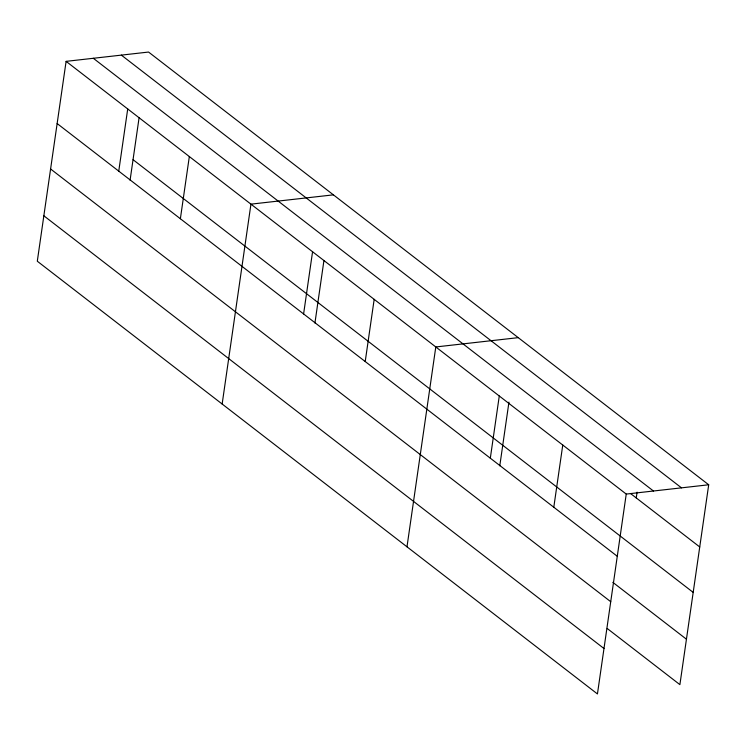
<?xml version="1.0" encoding="UTF-8"?>
<svg xmlns="http://www.w3.org/2000/svg" width="746" height="746" viewBox="0 0 746 746"><rect width="100%" height="100%" fill="white"/><g stroke="black" fill="none" stroke-linecap="round" stroke-linejoin="round"><path stroke-width="1.12" d="M66.105 61.358L37.3 261.221L597.443 693.948L626.239 494.076L66.105 61.358L148.557 52.052L708.7 484.779L679.895 684.642L607.216 628.496M118.754 171.142L127.715 108.953M130.084 180.224L139.101 117.654M180.373 218.746L189.335 156.557M222.149 404.024L250.945 204.152L333.406 194.855M303.603 313.945L312.565 251.756M314.933 323.027L323.95 260.447M365.214 361.549L374.175 299.351M406.99 546.818L435.795 346.955L518.256 337.649M490.318 458.184L499.279 395.995M499.783 465.821L508.958 402.113M553.802 507.224L562.764 445.036M636.254 497.927L637.084 492.164M626.239 494.076L708.7 484.779M121.346 55.12L681.49 487.847M93.315 58.281L653.449 491.008M630.734 493.665L699.739 546.967M133.049 159.681L693.193 592.399M57.144 123.547L617.278 556.274M612.839 582.346L686.441 639.21M50.588 168.978L610.732 601.705M43.846 215.79L603.99 648.516"/></g></svg>
